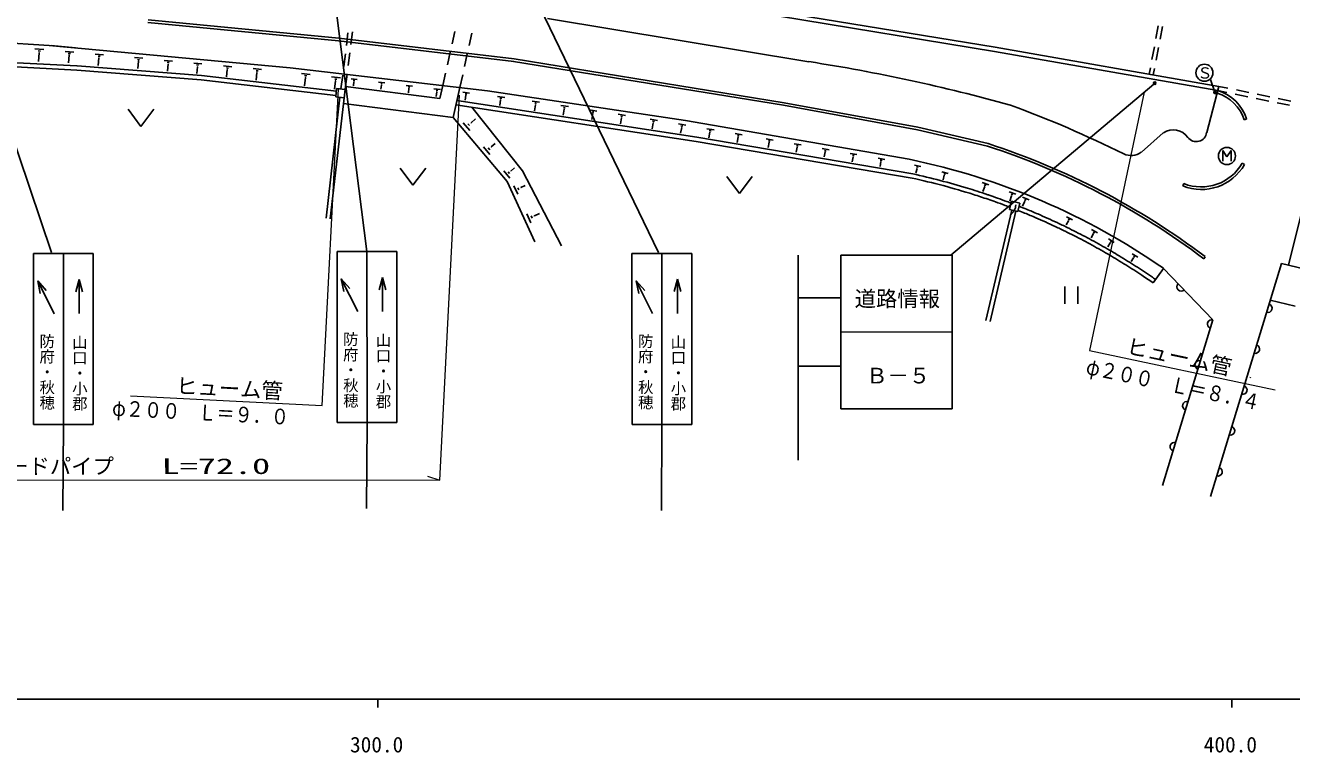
# Model space of a CAD drawing. Units: millimetres, scale not verified. Extents: x 40000 to 680000, y 20000 to 380000.
# Drawn here: x 326692 to 475024, y 198715 to 283961 of the extents above; entities that cross this region are included whole.
import ezdxf
from ezdxf.enums import TextEntityAlignment as Align

# ---------------------------------------------------------------- set-up
doc = ezdxf.new("R2010")
doc.units = ezdxf.units.MM
doc.header["$LTSCALE"] = 1000
for name, color, linetype, lineweight in [('M-BGD', 7, 'Continuous', 25), ('M-BGD-EXST', 7, 'Continuous', 25), ('M-STR-HTXT', 7, 'Continuous', 13), ('M-STR-STR1', 1, 'Continuous', 25), ('M-STR-STRC', 7, 'Continuous', 25), ('M-TTL-BAND', 7, 'Continuous', 25)]:
    doc.layers.add(name, color=color, linetype=linetype, lineweight=lineweight)
doc.styles.add('@ＭＳ ゴシック', font='')
doc.styles.add('ＭＳ ゴシック', font='')
doc.styles.get('@ＭＳ ゴシック').set_extended_font_data('@MS Gothic')
doc.styles.get('ＭＳ ゴシック').set_extended_font_data('MS Gothic')

msp = doc.modelspace()

# ---------------------------------------------------------------- linework, layer by layer
at = {"layer": 'M-BGD'}
for p, q in [((415047, 285030), (440207, 280891)), ((415127, 285521), (440287, 281382)), ((341044, 284309), (363389, 282152)), ((341074, 284600), (363419, 282452)), ((418484, 279693), (387846, 284753)), ((459405, 283897), (459124, 282424)), ((459896, 283807), (459615, 282334)), ((329477, 281592), (314183, 282579)), ((363389, 282152), (383901, 279724)), ((363419, 282452), (383941, 280024)), ((364488, 283088), (364301, 281600)), ((365009, 283214), (364821, 281725)), ((327805, 281201), (328876, 281111)), ((328185, 280951), (328456, 280931)), ((328305, 280720), (328216, 279719)), ((328265, 280730), (328336, 280720)), ((357721, 278986), (329477, 281592)), ((329727, 281582), (332582, 281312)), ((331360, 280891), (332362, 280802)), ((331721, 280661), (331971, 280641)), ((331831, 280451), (331751, 279549)), ((331791, 280451), (331861, 280451)), ((334856, 280592), (335847, 280502)), ((335206, 280362), (335457, 280342)), ((364176, 280608), (363989, 279120)), ((364696, 280733), (364509, 279245)), ((466368, 276311), (440207, 280891)), ((466498, 276802), (440287, 281382)), ((458937, 281441), (458656, 279968)), ((459428, 281351), (459147, 279878)), ((317990, 279466), (332723, 278718)), ((318020, 279966), (332743, 279219)), ((347325, 278061), (332763, 279219)), ((335316, 280151), (335237, 279270)), ((335286, 280151), (335346, 280151)), ((339493, 280182), (340474, 280093)), ((339843, 279952), (340084, 279932)), ((339944, 279742), (339864, 278881)), ((339914, 279752), (339974, 279742)), ((342958, 279853), (343920, 279763)), ((343309, 279633), (343549, 279613)), ((343409, 279432), (343329, 278601)), ((343379, 279432), (343439, 279422)), ((346414, 279533), (347355, 279443)), ((346744, 279313), (346985, 279293)), ((346844, 279113), (346774, 278312)), ((346814, 279113), (346874, 279113)), ((349909, 279204), (350871, 279114)), ((350250, 278974), (350490, 278954)), ((353364, 278884), (354366, 278794)), ((380827, 276288), (357721, 278986)), ((383891, 279724), (415511, 274584)), ((383941, 280024), (415561, 274875)), ((458469, 278986), (458326, 278232)), ((458960, 278896), (458816, 278142)), ((347285, 277571), (332723, 278718)), ((363070, 275752), (347285, 277571)), ((363130, 276243), (347335, 278061)), ((350350, 278773), (350270, 277932)), ((350320, 278773), (350380, 278773)), ((353725, 278644), (353975, 278624)), ((353825, 278434), (353745, 277532)), ((353795, 278444), (353855, 278434)), ((359033, 278325), (360075, 278205)), ((359394, 278075), (359654, 278045)), ((359504, 277844), (359394, 276883)), ((359474, 277854), (359534, 277844)), ((362559, 277915), (363600, 277795)), ((363030, 277435), (362920, 276473)), ((362929, 277665), (363190, 277635)), ((363000, 277445), (363060, 277435)), ((363864, 278127), (363661, 276513)), ((364384, 278253), (364202, 276804)), ((364842, 277696), (365573, 277606)), ((365093, 277515), (365283, 277495)), ((362413, 261300), (364202, 276804)), ((363160, 276573), (363050, 275582)), ((364162, 276453), (363160, 276573)), ((375249, 275375), (364202, 276804)), ((365173, 277365), (365113, 276884)), ((365153, 277365), (365193, 277355)), ((368057, 277306), (368809, 277216)), ((368318, 277126), (368508, 277106)), ((368398, 276965), (368338, 276465)), ((368368, 276965), (368418, 276965)), ((371292, 276926), (372054, 276826)), ((371553, 276736), (371743, 276716)), ((371633, 276576), (371573, 276055)), ((371613, 276576), (371653, 276566)), ((374538, 276526), (375309, 276436)), ((374808, 276346), (374998, 276316)), ((374888, 276176), (374818, 275635)), ((374858, 276176), (374908, 276176)), ((375599, 276897), (375249, 275375)), ((377602, 276667), (376792, 273162)), ((377933, 276117), (378714, 276027)), ((378203, 275926), (378404, 275906)), ((404014, 272809), (380827, 276288)), ((466498, 276802), (465078, 271403)), ((466368, 276311), (467438, 276092)), ((467564, 276582), (466498, 276802)), ((470013, 276078), (468544, 276381)), ((361922, 261360), (363551, 275522)), ((363050, 275582), (364042, 275462)), ((376792, 273162), (363972, 274811)), ((405286, 270345), (377132, 274644)), ((405356, 270836), (377242, 275135)), ((378283, 275756), (378214, 275185)), ((378263, 275766), (378314, 275756)), ((381989, 275617), (382841, 275507)), ((382290, 275407), (382500, 275377)), ((382370, 275227), (382290, 274555)), ((382350, 275226), (382400, 275216)), ((386046, 275087), (386937, 274947)), ((386436, 274657), (386326, 273926)), ((386356, 274857), (386576, 274817)), ((386406, 274667), (386466, 274657)), ((389411, 274567), (390302, 274427)), ((431196, 271724), (415501, 274584)), ((431246, 272015), (415561, 274875)), ((468418, 275891), (469887, 275589)), ((470867, 275388), (472336, 275087)), ((472462, 275574), (470992, 275877)), ((473316, 274886), (474785, 274585)), ((474910, 275070), (473441, 275373)), ((338723, 274123), (340226, 272120)), ((340226, 272120), (341728, 274124)), ((376792, 273162), (383134, 265642)), ((378915, 272551), (379436, 272992)), ((378985, 274354), (384936, 266904)), ((389802, 274147), (389692, 273426)), ((389721, 274337), (389942, 274307)), ((389772, 274147), (389832, 274137)), ((392776, 274058), (393648, 273918)), ((393157, 273637), (393047, 272916)), ((393077, 273827), (393297, 273797)), ((393127, 273637), (393187, 273627)), ((396121, 273538), (397003, 273408)), ((396512, 273117), (396402, 272416)), ((396432, 273317), (396642, 273277)), ((396482, 273127), (396532, 273117)), ((399867, 272968), (400739, 272818)), ((469464, 272897), (469755, 272987)), ((377964, 272551), (378745, 271620)), ((378535, 272431), (378735, 272201)), ((378885, 272582), (378935, 272521)), ((400238, 272537), (400118, 271836)), ((400158, 272738), (400378, 272698)), ((400218, 272547), (400268, 272537)), ((403203, 272398), (404054, 272258)), ((403573, 271987), (403453, 271326)), ((403493, 272178), (403703, 272138)), ((403543, 271987), (403593, 271977)), ((430225, 268259), (404014, 272809)), ((406518, 271838), (407359, 271698)), ((406808, 271618), (407009, 271578)), ((439409, 269794), (431186, 271724)), ((439479, 270094), (431246, 272015)), ((381270, 269718), (381740, 270108)), ((430556, 266055), (405286, 270345)), ((430636, 266546), (405366, 270836)), ((406879, 271427), (406769, 270786)), ((406858, 271437), (406909, 271427)), ((409823, 271278), (410644, 271138)), ((410184, 270877), (410074, 270246)), ((410104, 271058), (410314, 271028)), ((410154, 270877), (410204, 270877)), ((413469, 270658), (414290, 270518)), ((413819, 270257), (413709, 269646)), ((413749, 270438), (413950, 270408)), ((413799, 270267), (413850, 270257)), ((416754, 270088), (417555, 269948)), ((459990, 271362), (457417, 269087)), ((380358, 269707), (381110, 268816)), ((380909, 269597), (381090, 269377)), ((381240, 269738), (381290, 269688)), ((417105, 269697), (416995, 269096)), ((417024, 269878), (417225, 269838)), ((417075, 269697), (417125, 269687)), ((420029, 269518), (420830, 269378)), ((420370, 269127), (420270, 268537)), ((420300, 269308), (420500, 269268)), ((420350, 269127), (420400, 269127)), ((423294, 268948), (424096, 268808)), ((423645, 268557), (423535, 267967)), ((423565, 268738), (423775, 268698)), ((423615, 268567), (423665, 268557)), ((370594, 267211), (372097, 265208)), ((372097, 265208), (373599, 267212)), ((383594, 266914), (384005, 267265)), ((426570, 268378), (427371, 268238)), ((426910, 267987), (426810, 267397)), ((426840, 268168), (427040, 268138)), ((426890, 267997), (426940, 267987)), ((430846, 267588), (431598, 267398)), ((431147, 267187), (431017, 266657)), ((431087, 267368), (431277, 267318)), ((431127, 267197), (431167, 267187)), ((469225, 267799), (469496, 267658)), ((382723, 266914), (383434, 266053)), ((383134, 265642), (386361, 258582)), ((383244, 266804), (383424, 266594)), ((383564, 266944), (383614, 266884)), ((384936, 266904), (389515, 258122)), ((408843, 266250), (410346, 264247)), ((410346, 264247), (411848, 266251)), ((434031, 266798), (434793, 266607)), ((434332, 266397), (434202, 265856)), ((434282, 266567), (434472, 266527)), ((434312, 266397), (434362, 266387)), ((438779, 265527), (439570, 265257)), ((383905, 265161), (384366, 264160)), ((384386, 264921), (384496, 264671)), ((384726, 264971), (384756, 264901)), ((384736, 264941), (385257, 265182)), ((439070, 265076), (438859, 264485)), ((439019, 265267), (439220, 265197)), ((439040, 265086), (439090, 265066)), ((441924, 264436), (442725, 264156)), ((442175, 264166), (442365, 264106)), ((462385, 265413), (462275, 265133)), ((442215, 263334), (441985, 262363)), ((442215, 263975), (441995, 263354)), ((442195, 263985), (442235, 263965)), ((443186, 263104), (442215, 263334)), ((442966, 262133), (443186, 263104)), ((443497, 263836), (444268, 263505)), ((443757, 263355), (443507, 262784)), ((443717, 263555), (443917, 263475)), ((443727, 263375), (443777, 263345)), ((385428, 261877), (385919, 260795)), ((385929, 261617), (386059, 261346)), ((386300, 261667), (386330, 261597)), ((386320, 261637), (386930, 261917)), ((442235, 262303), (439204, 249352)), ((442726, 262183), (439695, 249262)), ((441985, 262363), (442966, 262133)), ((448665, 261513), (449366, 261153)), ((448856, 261243), (449036, 261153)), ((448856, 261073), (448896, 261043)), ((476077, 261661), (474647, 255862)), ((448876, 261053), (448625, 260572)), ((451590, 260012), (452291, 259652)), ((451781, 259732), (451961, 259641)), ((451801, 259551), (451540, 259040)), ((451771, 259561), (451821, 259541)), ((453744, 258450), (453484, 258019)), ((453584, 258921), (454235, 258510)), ((453724, 258460), (453764, 258440)), ((453744, 258630), (453914, 258530)), ((456509, 256718), (456228, 256267)), ((456348, 257179), (456989, 256778)), ((456489, 256728), (456529, 256708)), ((456509, 256898), (456669, 256798)), ((464901, 256841), (464721, 256610)), ((459994, 255477), (458803, 253764)), ((459994, 255477), (465795, 249430)), ((473815, 256062), (465520, 228758)), ((507539, 247868), (473815, 256062)), ((448457, 253341), (448458, 251338)), ((449959, 253341), (449960, 251338)), ((475429, 251035), (472504, 251745)), ((465795, 249430), (459901, 230038)), ((470153, 242650), (470203, 242730))]:
    msp.add_line(p, q, dxfattribs=at)
for centre, radius, start, end in [((387461, 79237), 202851, 74.37765, 81.20273), ((464908, 271443), 4777, 17.67772, 73.29575), ((464908, 271443), 5078, 17.67772, 73.29575), ((399288, 156910), 125222, 63.40407, 70.01534), ((461152, 269579), 2123, 36.04125, 123.05667), ((412680, 187650), 86693, 52.96309, 71.997), ((463856, 271543), 1212, 216.05783, 353.28437), ((412680, 187650), 86392, 52.96309, 71.997), ((456194, 270840), 2133, 246.68636, 304.70835), ((413912, 189173), 80754, 55.20383, 78.34124), ((464427, 270572), 5849, 248.45511, 330.06155), ((464427, 270572), 5548, 248.45511, 330.06155), ((413912, 189173), 78661, 72.34615, 77.78299), ((413912, 189173), 79161, 73.01602, 77.79933), ((413912, 189173), 79161, 72.13583, 73.01602), ((413912, 189173), 78661, 71.72764, 72.34615), ((413912, 189173), 79161, 71.19691, 72.13583), ((413912, 189173), 79161, 71.08273, 71.19691), ((413912, 189173), 79161, 70.3212, 71.08273), ((413912, 189173), 78661, 70.3657, 71.72764), ((413912, 189173), 78661, 69.50404, 70.3657), ((413912, 189173), 79161, 69.4677, 70.3212), ((413912, 189173), 78661, 69.04014, 69.50404), ((413912, 189173), 79161, 69.08948, 69.4677), ((441434, 262864), 1262, 299.20193, 2.23638), ((413912, 189173), 79161, 67.68611, 68.35738), ((413912, 189173), 78661, 67.71223, 68.30329), ((413912, 189173), 78661, 66.67461, 67.71223), ((413912, 189173), 79161, 66.65703, 67.68611), ((413912, 189173), 78661, 65.78679, 66.67461), ((413912, 189173), 79161, 65.77501, 66.65703), ((413912, 189173), 79161, 64.86437, 65.77501), ((413912, 189173), 78661, 64.86459, 65.78679), ((413912, 189173), 78661, 63.90626, 64.86459), ((413912, 189173), 79161, 63.90025, 64.86437), ((413912, 189173), 78661, 63.08063, 63.90626), ((413912, 189173), 79161, 63.08085, 63.90025), ((413912, 189173), 79161, 62.19584, 63.08085), ((413912, 189173), 78661, 62.17783, 63.08063), ((413912, 189173), 78661, 61.33701, 62.17783), ((413912, 189173), 79161, 61.36501, 62.19584), ((413912, 189173), 78661, 60.44261, 61.33701), ((413912, 189173), 79161, 60.47813, 61.36501), ((413912, 189173), 78661, 59.60951, 60.44261), ((413912, 189173), 79161, 59.64607, 60.47813), ((413912, 189173), 78661, 58.8367, 59.60951), ((413912, 189173), 79161, 58.88355, 59.64607), ((413912, 189173), 79161, 58.04161, 58.88355), ((413912, 189173), 78661, 57.98765, 58.8367), ((413912, 189173), 78661, 57.19714, 57.98765), ((413912, 189173), 79161, 57.25312, 58.04161), ((413912, 189173), 78661, 56.38664, 57.19714), ((413912, 189173), 79161, 56.42876, 57.25312), ((413912, 189173), 79161, 55.63028, 56.42876), ((413912, 189173), 78661, 55.20383, 56.38664), ((413912, 189173), 79161, 55.20383, 55.63028), ((462078, 253314), 501, 133.83158, 313.83158), ((472224, 250803), 501, 253.08898, 73.08898), ((465655, 248959), 501, 73.08898, 253.08898), ((470763, 246006), 501, 253.08898, 73.08898), ((464194, 244161), 501, 73.08898, 253.08898), ((469302, 241218), 501, 253.08898, 73.08898), ((462743, 239373), 501, 73.08898, 253.08898), ((467852, 236430), 501, 253.08898, 73.08898), ((461282, 234576), 501, 73.08898, 253.08898), ((466391, 231632), 501, 253.08898, 73.08898)]:
    msp.add_arc(centre, radius, start, end, dxfattribs=at)
at = {"layer": 'M-BGD-EXST'}
for p, q in [((466942, 268028), (466941, 269280)), ((466941, 269280), (467442, 268529)), ((467442, 268529), (467943, 269281)), ((467943, 269281), (467943, 268029))]:
    msp.add_line(p, q, dxfattribs=at)
msp.add_circle((467442, 268649), 1002, dxfattribs=at)
at = {"layer": 'M-STR-HTXT'}
for p, q in [((361478, 239386), (363380, 276503)), ((457755, 276138), (451344, 245840)), ((375241, 230656), (377552, 275786)), ((451344, 245840), (473098, 241239)), ((339023, 240532), (361478, 239386)), ((311509, 230698), (375241, 230656)), ((373809, 231117), (375241, 230656))]:
    msp.add_line(p, q, dxfattribs=at)
at = {"layer": 'M-STR-STR1'}
for p, q in [((376678, 281773), (377002, 283237)), ((378681, 281584), (379006, 283049)), ((376138, 279332), (376462, 280797)), ((378141, 279143), (378465, 280608)), ((375599, 276897), (375922, 278356)), ((377592, 276667), (377924, 278167))]:
    msp.add_line(p, q, dxfattribs=at)
at = {"layer": 'M-STR-STRC'}
for p, q in [((361301, 300079), (366711, 257445)), ((317666, 293136), (329764, 257335)), ((385902, 288257), (400873, 257354)), ((465988, 276231), (465507, 277613)), ((458867, 277080), (435106, 257013)), ((458947, 277140), (459017, 277210)), ((466008, 276050), (466078, 276121)), ((327641, 257204), (334652, 257206)), ((327646, 237173), (327641, 257204)), ((331146, 257205), (331152, 237174)), ((334652, 257206), (334657, 237175)), ((363205, 257444), (370216, 257446)), ((363211, 237413), (363205, 257444)), ((366711, 257445), (366716, 237414)), ((370216, 257446), (370222, 237415)), ((397748, 257223), (404759, 257225)), ((397754, 237192), (397748, 257223)), ((401254, 257224), (401259, 237193)), ((404759, 257225), (404765, 237194)), ((417218, 257028), (417225, 232991)), ((422226, 257029), (435246, 257033)), ((422228, 248016), (422226, 257029)), ((435246, 257033), (435248, 248019)), ((330066, 250164), (328142, 253999)), ((328443, 252527), (328142, 253999)), ((328142, 253999), (329144, 252878)), ((332590, 252729), (332980, 254181)), ((332981, 250175), (332980, 254181)), ((332980, 254181), (333371, 252729)), ((365621, 250404), (363707, 254239)), ((364008, 252767), (363707, 254239)), ((363707, 254239), (364699, 253118)), ((368144, 252969), (368534, 254421)), ((368535, 250415), (368534, 254421)), ((368534, 254421), (368925, 252969)), ((400174, 250183), (398250, 254018)), ((398551, 252546), (398250, 254018)), ((398250, 254018), (399252, 252897)), ((402697, 252748), (403087, 254200)), ((403088, 250194), (403087, 254200)), ((403087, 254200), (403478, 252748)), ((422227, 252022), (417220, 252020)), ((422228, 248016), (435248, 248019)), ((422231, 239002), (422228, 248016)), ((435248, 248019), (435251, 239005)), ((422229, 244009), (417222, 244008)), ((435251, 239005), (422231, 239002)), ((370222, 237415), (363211, 237413)), ((366716, 237414), (366659, 227329)), ((334657, 237175), (327646, 237173)), ((331152, 237174), (331104, 227099)), ((404765, 237194), (397754, 237192)), ((401259, 237193), (401212, 227118))]:
    msp.add_line(p, q, dxfattribs=at)
for centre, radius in [((464805, 278404), 1002), ((458987, 277180), 140), ((458987, 277180), 110), ((458987, 277180), 80.1), ((458987, 277180), 50.1), ((458987, 277180), 20), ((466038, 276090), 140), ((466038, 276090), 110), ((466038, 276090), 80.1), ((466038, 276090), 50.1), ((466038, 276090), 20)]:
    msp.add_circle(centre, radius, dxfattribs=at)
at = {"layer": 'M-TTL-BAND'}
for p, q in [((40000, 205000), (579000, 205000)), ((368000, 205000), (368000, 204000)), ((468000, 205000), (468000, 204000))]:
    msp.add_line(p, q, dxfattribs=at)

# ---------------------------------------------------------------- texts
at = {"layer": 'M-STR-HTXT', "style": 'ＭＳ ゴシック'}
for s, rotation, p in [('ヒューム管', 348.049, (455430, 244980)), ('ヒューム管', 357.071, (344291, 240263)), ('ガードパイプ', 0.016, (322066, 230820))]:
    msp.add_text(s, height=1833, rotation=rotation, dxfattribs=at).set_placement(p, align=Align.BOTTOM_LEFT)
for s, rotation, width, p in [('φ２００\u3000Ｌ＝８．４', 348.049, 0.85, (450705, 242584)), ('φ２００\u3000Ｌ＝９．０', 357.071, 0.85, (336793, 237658)), ('L=72.0', 0.016, 1.7, (342653, 230826))]:
    msp.add_text(s, height=1833, rotation=rotation, dxfattribs=dict(at, width=width)).set_placement(p, align=Align.BOTTOM_LEFT)
at = {"layer": 'M-STR-STRC', "style": 'ＭＳ ゴシック'}
for s, height, p in [('Ｓ', 1320, (464854, 278378)), ('道路情報', 1833, (428832, 251922)), ('Ｂ－５', 1833, (428936, 242908))]:
    msp.add_text(s, height=height, rotation=0.016, dxfattribs=at).set_placement(p, align=Align.MIDDLE_CENTER)
at = {"layer": 'M-STR-STRC', "style": '@ＭＳ ゴシック'}
for s, p in [('防府・秋穂', (328177, 238846)), ('防府・秋穂', (363741, 239086)), ('山口・小郡', (367567, 238947)), ('防府・秋穂', (398284, 238865)), ('山口・小郡', (332003, 238707)), ('山口・小郡', (402110, 238726))]:
    msp.add_text(s, height=1320, rotation=270.016, dxfattribs=at).set_placement(p, align=Align.BOTTOM_RIGHT)
at = {"layer": 'M-TTL-BAND', "style": 'ＭＳ ゴシック'}
for s, p in [('300.0', (367844, 198195)), ('400.0', (467844, 198195))]:
    msp.add_text(s, height=1833, dxfattribs=at).set_placement(p, align=Align.BOTTOM_CENTER)

doc.saveas('drawing.dxf')
